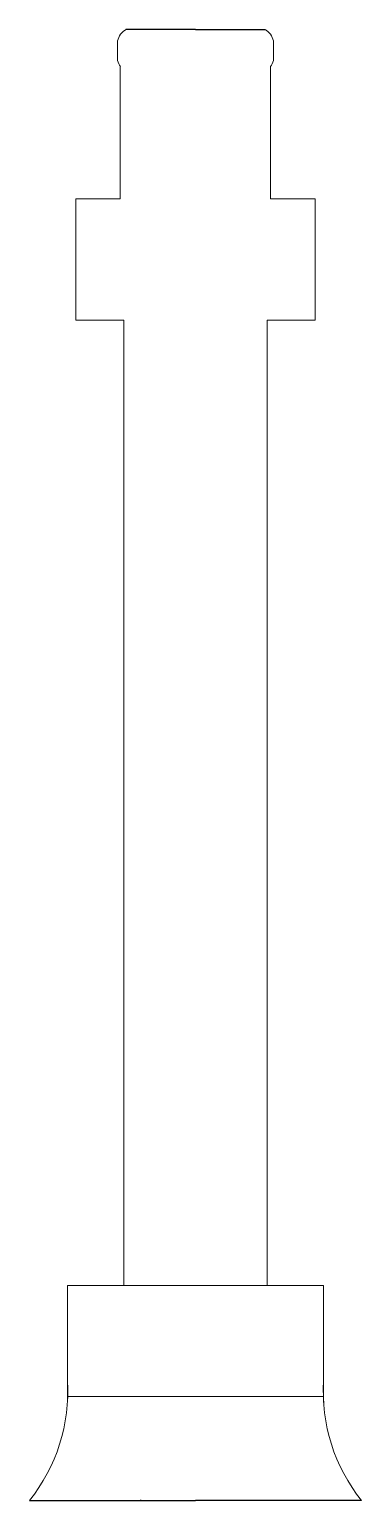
# Model space of a CAD drawing. Header units: inches. Extents: x -28 to 86, y -7 to 93.
# Drawn here: x -27.62 to -23.56, y 74.5 to 92.5 of the extents above.
import ezdxf

# ---------------------------------------------------------------- set-up
doc = ezdxf.new("R2010")
doc.units = ezdxf.units.IN
doc.header["$LTSCALE"] = 48
doc.header["$MEASUREMENT"] = 0

msp = doc.modelspace()

# ---------------------------------------------------------------- linework, layer by layer
at = {"color": 0, "linetype": 'Continuous', "lineweight": 0}
for p, q in [((-26.547, 92.124), (-26.547, 92.365)), ((-24.64, 92.124), (-24.64, 92.365)), ((-26.513, 90.432), (-26.513, 92.049)), ((-24.675, 90.432), (-24.675, 92.049)), ((-26.513, 90.432), (-27.057, 90.432)), ((-27.057, 88.947), (-27.057, 90.432)), ((-24.675, 90.432), (-24.13, 90.432)), ((-24.13, 88.947), (-24.13, 90.432)), ((-26.469, 88.947), (-27.057, 88.947)), ((-26.469, 77.131), (-26.469, 88.947)), ((-24.718, 88.947), (-24.13, 88.947)), ((-24.718, 77.131), (-24.718, 88.947)), ((-27.16, 77.131), (-25.594, 77.131)), ((-27.16, 75.774), (-27.16, 77.131)), ((-24.027, 77.131), (-25.594, 77.131)), ((-24.027, 75.774), (-24.027, 77.131)), ((-25.594, 75.774), (-27.16, 75.774)), ((-25.594, 75.774), (-27.16, 75.774)), ((-27.16, 75.7), (-27.16, 75.774)), ((-25.594, 75.774), (-24.027, 75.774)), ((-25.594, 75.774), (-24.027, 75.774)), ((-24.027, 75.7), (-24.027, 75.774))]:
    msp.add_line(p, q, dxfattribs=at)
for p, q in [((-25.594, 92.505), (-26.444, 92.505)), ((-25.594, 92.505), (-24.744, 92.505)), ((-27.625, 74.5), (-25.594, 74.5)), ((-23.563, 74.5), (-25.594, 74.5))]:
    msp.add_line(p, q)
at = {"color": 0, "linetype": 'Continuous', "lineweight": 0, "extrusion": (2.20948e-16, -2.70583e-32, -1)}
for centre, radius, start, end in [((26.325, 92.309), 0.229, 14.3423, 58.8509), ((26.325, 92.181), 0.229, 324.9161, 345.6577), ((29.288, 75.834), 2.132, 176.4167, 218.7188)]:
    msp.add_arc(centre, radius, start, end, dxfattribs=at)
at = {"color": 0, "linetype": 'Continuous', "lineweight": 0, "extrusion": (-2.20948e-16, -2.70583e-32, -1)}
for centre, radius, start, end in [((24.862, 92.309), 0.229, 121.1491, 165.6577), ((24.862, 92.181), 0.229, 194.3423, 215.0839), ((21.899, 75.834), 2.132, 321.2812, 3.5833), ((27.928, 75.834), 2.132, 218.3927, 218.7188)]:
    msp.add_arc(centre, radius, start, end, dxfattribs=at)

doc.saveas('drawing.dxf')
